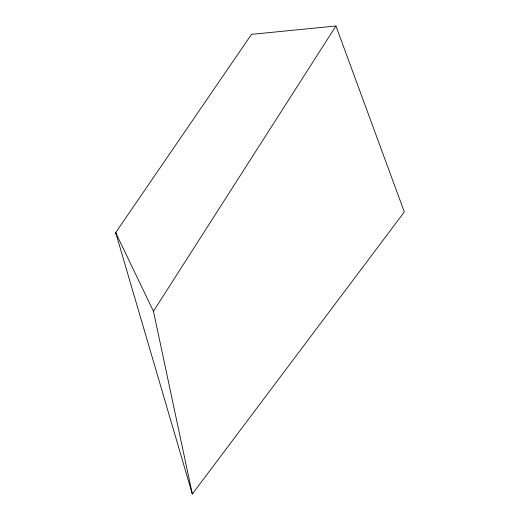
<?xml version="1.0" encoding="UTF-8"?>
<svg xmlns="http://www.w3.org/2000/svg" width="520" height="520" viewBox="0 0 520 520"><rect width="100%" height="100%" fill="white"/><g stroke="black" fill="none" stroke-linecap="round" stroke-linejoin="round"><path stroke-width="0.78" d="M192.316 494L153.452 311.252L335.946 26L404.326 211.939L192.316 494L115.674 232.642L251.518 34.352L335.946 26M116.883 234.748L115.674 232.642L153.452 311.252"/></g></svg>
